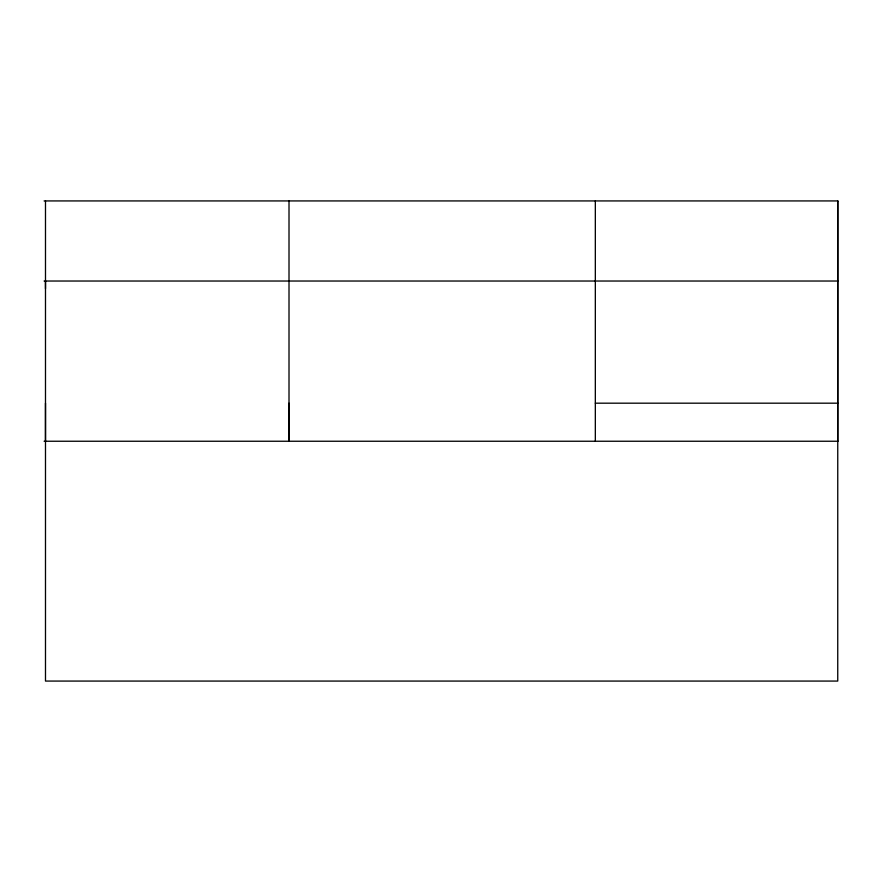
<?xml version="1.0" encoding="UTF-8"?>
<svg xmlns="http://www.w3.org/2000/svg" width="882" height="882" viewBox="0 0 882 882"><rect width="100%" height="100%" fill="white"/><g stroke="black" fill="none" stroke-linecap="round" stroke-linejoin="round"><path stroke-width="1.32" d="M45.489 441.243L45.489 403.184M45.489 288.668L45.489 281.027M837.746 441.243L837.768 200.931L837.746 681.069L45.489 681.069L45.489 200.931M44.1 200.931L837.878 200.931M44.1 281.027L837.878 281.027M595.328 403.184L837.856 403.184M44.1 441.243L837.867 441.243M595.328 200.931L595.328 441.243M289.009 200.931L289.009 441.243L289.009 403.184"/></g></svg>
